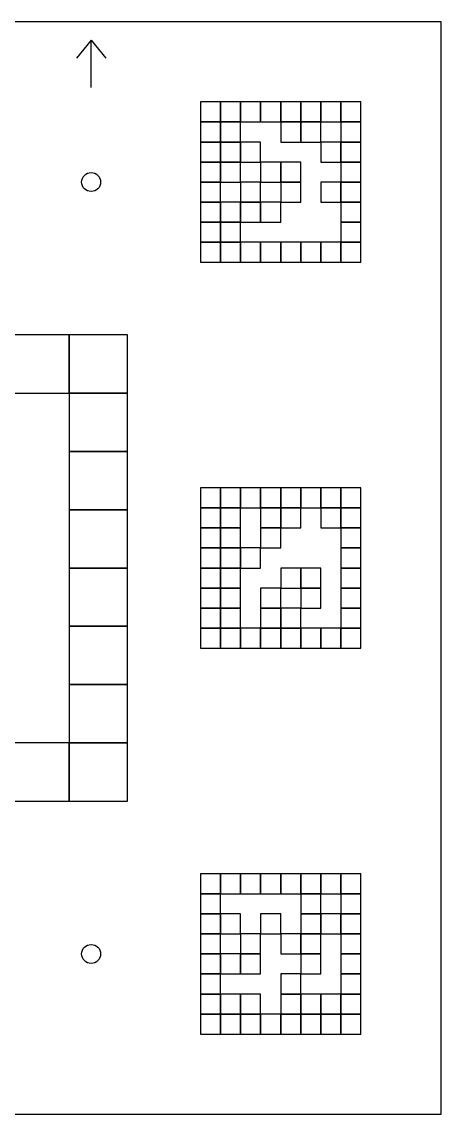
# Model space of a CAD drawing. Extents: x 0 to 1260, y 0 to 1580.
# Drawn here: x 505 to 620, y 960 to 1260 of the extents above; entities that cross this region are included whole.
import ezdxf

# ---------------------------------------------------------------- set-up
doc = ezdxf.new("R2010")
doc.units = 0
for name, color, linetype in [('BLACK_POCKET', 7, 'CONTINUOUS'), ('CUT', 7, 'CONTINUOUS'), ('MOUNT_HOLE', 6, 'CONTINUOUS'), ('ORIENTATION', 7, 'CONTINUOUS')]:
    doc.layers.add(name, color=color, linetype=linetype)

msp = doc.modelspace()

# ---------------------------------------------------------------- linework, layer by layer
at = {"layer": 'BLACK_POCKET'}
for p, q in [((559.5, 1238), (554, 1238)), ((554, 1238), (554, 1232.5)), ((559.5, 1232.5), (559.5, 1238)), ((565, 1238), (559.5, 1238)), ((559.5, 1238), (559.5, 1232.5)), ((565, 1232.5), (565, 1238)), ((570.5, 1238), (565, 1238)), ((565, 1238), (565, 1232.5)), ((570.5, 1232.5), (570.5, 1238)), ((576, 1238), (570.5, 1238)), ((570.5, 1238), (570.5, 1232.5)), ((576, 1232.5), (576, 1238)), ((581.5, 1238), (576, 1238)), ((576, 1238), (576, 1232.5)), ((581.5, 1232.5), (581.5, 1238)), ((587, 1238), (581.5, 1238)), ((581.5, 1238), (581.5, 1232.5)), ((587, 1232.5), (587, 1238)), ((592.5, 1238), (587, 1238)), ((587, 1238), (587, 1232.5)), ((592.5, 1232.5), (592.5, 1238)), ((598, 1238), (592.5, 1238)), ((592.5, 1238), (592.5, 1232.5)), ((598, 1232.5), (598, 1238)), ((554, 1232.5), (559.5, 1232.5)), ((559.5, 1232.5), (554, 1232.5)), ((554, 1232.5), (554, 1227)), ((559.5, 1232.5), (565, 1232.5)), ((559.5, 1227), (559.5, 1232.5)), ((565, 1232.5), (559.5, 1232.5)), ((559.5, 1232.5), (559.5, 1227)), ((565, 1232.5), (570.5, 1232.5)), ((565, 1227), (565, 1232.5)), ((570.5, 1232.5), (576, 1232.5)), ((576, 1232.5), (581.5, 1232.5)), ((581.5, 1232.5), (576, 1232.5)), ((576, 1232.5), (576, 1227)), ((581.5, 1232.5), (587, 1232.5)), ((581.5, 1227), (581.5, 1232.5)), ((587, 1232.5), (581.5, 1232.5)), ((581.5, 1232.5), (581.5, 1227)), ((587, 1232.5), (592.5, 1232.5)), ((587, 1227), (587, 1232.5)), ((592.5, 1232.5), (598, 1232.5)), ((598, 1232.5), (592.5, 1232.5)), ((592.5, 1232.5), (592.5, 1227)), ((598, 1227), (598, 1232.5)), ((554, 1227), (559.5, 1227)), ((559.5, 1227), (554, 1227)), ((554, 1227), (554, 1221.5)), ((559.5, 1227), (565, 1227)), ((559.5, 1221.5), (559.5, 1227)), ((565, 1227), (559.5, 1227)), ((559.5, 1227), (559.5, 1221.5)), ((565, 1221.5), (565, 1227)), ((570.5, 1227), (565, 1227)), ((565, 1227), (565, 1221.5)), ((570.5, 1221.5), (570.5, 1227)), ((576, 1227), (581.5, 1227)), ((581.5, 1227), (587, 1227)), ((592.5, 1227), (587, 1227)), ((587, 1227), (587, 1221.5)), ((592.5, 1227), (598, 1227)), ((592.5, 1221.5), (592.5, 1227)), ((598, 1227), (592.5, 1227)), ((592.5, 1227), (592.5, 1221.5)), ((598, 1221.5), (598, 1227)), ((554, 1221.5), (559.5, 1221.5)), ((559.5, 1221.5), (554, 1221.5)), ((554, 1221.5), (554, 1216)), ((559.5, 1221.5), (565, 1221.5)), ((559.5, 1216), (559.5, 1221.5)), ((565, 1221.5), (559.5, 1221.5)), ((559.5, 1221.5), (559.5, 1216)), ((565, 1221.5), (570.5, 1221.5)), ((565, 1216), (565, 1221.5)), ((576, 1221.5), (570.5, 1221.5)), ((570.5, 1221.5), (570.5, 1216)), ((576, 1216), (576, 1221.5)), ((581.5, 1221.5), (576, 1221.5)), ((576, 1221.5), (576, 1216)), ((581.5, 1216), (581.5, 1221.5)), ((587, 1221.5), (592.5, 1221.5)), ((592.5, 1221.5), (598, 1221.5)), ((598, 1221.5), (592.5, 1221.5)), ((592.5, 1221.5), (592.5, 1216)), ((598, 1216), (598, 1221.5)), ((554, 1216), (559.5, 1216)), ((559.5, 1216), (554, 1216)), ((554, 1216), (554, 1210.5)), ((559.5, 1216), (565, 1216)), ((559.5, 1210.5), (559.5, 1216)), ((570.5, 1216), (565, 1216)), ((565, 1216), (565, 1210.5)), ((570.5, 1216), (576, 1216)), ((570.5, 1210.5), (570.5, 1216)), ((576, 1216), (581.5, 1216)), ((581.5, 1216), (576, 1216)), ((576, 1216), (576, 1210.5)), ((581.5, 1210.5), (581.5, 1216)), ((592.5, 1216), (587, 1216)), ((587, 1216), (587, 1210.5)), ((592.5, 1216), (598, 1216)), ((592.5, 1210.5), (592.5, 1216)), ((598, 1216), (592.5, 1216)), ((592.5, 1216), (592.5, 1210.5)), ((598, 1210.5), (598, 1216)), ((554, 1210.5), (559.5, 1210.5)), ((559.5, 1210.5), (554, 1210.5)), ((554, 1210.5), (554, 1205)), ((559.5, 1205), (559.5, 1210.5)), ((565, 1210.5), (559.5, 1210.5)), ((559.5, 1210.5), (559.5, 1205)), ((565, 1210.5), (570.5, 1210.5)), ((565, 1205), (565, 1210.5)), ((570.5, 1210.5), (565, 1210.5)), ((565, 1210.5), (565, 1205)), ((570.5, 1205), (570.5, 1210.5)), ((576, 1210.5), (570.5, 1210.5)), ((570.5, 1210.5), (570.5, 1205)), ((576, 1210.5), (581.5, 1210.5)), ((576, 1205), (576, 1210.5)), ((587, 1210.5), (592.5, 1210.5)), ((592.5, 1210.5), (598, 1210.5)), ((598, 1210.5), (592.5, 1210.5)), ((592.5, 1210.5), (592.5, 1205)), ((598, 1205), (598, 1210.5)), ((554, 1205), (559.5, 1205)), ((559.5, 1205), (554, 1205)), ((554, 1205), (554, 1199.5)), ((559.5, 1205), (565, 1205)), ((559.5, 1199.5), (559.5, 1205)), ((565, 1205), (559.5, 1205)), ((559.5, 1205), (559.5, 1199.5)), ((565, 1205), (570.5, 1205)), ((565, 1199.5), (565, 1205)), ((570.5, 1205), (576, 1205)), ((592.5, 1205), (598, 1205)), ((598, 1205), (592.5, 1205)), ((592.5, 1205), (592.5, 1199.5)), ((598, 1199.5), (598, 1205)), ((554, 1199.5), (559.5, 1199.5)), ((559.5, 1199.5), (554, 1199.5)), ((554, 1199.5), (554, 1194)), ((559.5, 1199.5), (565, 1199.5)), ((559.5, 1194), (559.5, 1199.5)), ((565, 1199.5), (559.5, 1199.5)), ((559.5, 1199.5), (559.5, 1194)), ((565, 1194), (565, 1199.5)), ((570.5, 1199.5), (565, 1199.5)), ((565, 1199.5), (565, 1194)), ((570.5, 1194), (570.5, 1199.5)), ((576, 1199.5), (570.5, 1199.5)), ((570.5, 1199.5), (570.5, 1194)), ((576, 1194), (576, 1199.5)), ((581.5, 1199.5), (576, 1199.5)), ((576, 1199.5), (576, 1194)), ((581.5, 1194), (581.5, 1199.5)), ((587, 1199.5), (581.5, 1199.5)), ((581.5, 1199.5), (581.5, 1194)), ((587, 1194), (587, 1199.5)), ((592.5, 1199.5), (587, 1199.5)), ((587, 1199.5), (587, 1194)), ((592.5, 1199.5), (598, 1199.5)), ((592.5, 1194), (592.5, 1199.5)), ((598, 1199.5), (592.5, 1199.5)), ((592.5, 1199.5), (592.5, 1194)), ((598, 1194), (598, 1199.5)), ((554, 1194), (559.5, 1194)), ((559.5, 1194), (565, 1194)), ((565, 1194), (570.5, 1194)), ((570.5, 1194), (576, 1194)), ((576, 1194), (581.5, 1194)), ((581.5, 1194), (587, 1194)), ((587, 1194), (592.5, 1194)), ((592.5, 1194), (598, 1194)), ((518, 1174), (502, 1174)), ((518, 1158), (518, 1174)), ((534, 1174), (518, 1174)), ((518, 1174), (518, 1158)), ((534, 1158), (534, 1174)), ((502, 1158), (518, 1158)), ((518, 1158), (534, 1158)), ((534, 1158), (518, 1158)), ((518, 1158), (518, 1142)), ((534, 1142), (534, 1158)), ((518, 1142), (534, 1142)), ((534, 1142), (518, 1142)), ((518, 1142), (518, 1126)), ((534, 1126), (534, 1142)), ((559.5, 1132), (554, 1132)), ((554, 1132), (554, 1126.5)), ((559.5, 1126.5), (559.5, 1132)), ((565, 1132), (559.5, 1132)), ((559.5, 1132), (559.5, 1126.5)), ((565, 1126.5), (565, 1132)), ((570.5, 1132), (565, 1132)), ((565, 1132), (565, 1126.5)), ((570.5, 1126.5), (570.5, 1132)), ((576, 1132), (570.5, 1132)), ((570.5, 1132), (570.5, 1126.5)), ((576, 1126.5), (576, 1132)), ((581.5, 1132), (576, 1132)), ((576, 1132), (576, 1126.5)), ((581.5, 1126.5), (581.5, 1132)), ((587, 1132), (581.5, 1132)), ((581.5, 1132), (581.5, 1126.5)), ((587, 1126.5), (587, 1132)), ((592.5, 1132), (587, 1132)), ((587, 1132), (587, 1126.5)), ((592.5, 1126.5), (592.5, 1132)), ((598, 1132), (592.5, 1132)), ((592.5, 1132), (592.5, 1126.5)), ((598, 1126.5), (598, 1132)), ((518, 1126), (534, 1126)), ((534, 1126), (518, 1126)), ((518, 1126), (518, 1110)), ((534, 1110), (534, 1126)), ((554, 1126.5), (559.5, 1126.5)), ((559.5, 1126.5), (554, 1126.5)), ((554, 1126.5), (554, 1121)), ((559.5, 1126.5), (565, 1126.5)), ((559.5, 1121), (559.5, 1126.5)), ((565, 1126.5), (559.5, 1126.5)), ((559.5, 1126.5), (559.5, 1121)), ((565, 1126.5), (570.5, 1126.5)), ((565, 1121), (565, 1126.5)), ((570.5, 1126.5), (576, 1126.5)), ((576, 1126.5), (570.5, 1126.5)), ((570.5, 1126.5), (570.5, 1121)), ((576, 1126.5), (581.5, 1126.5)), ((576, 1121), (576, 1126.5)), ((581.5, 1126.5), (576, 1126.5)), ((576, 1126.5), (576, 1121)), ((581.5, 1126.5), (587, 1126.5)), ((581.5, 1121), (581.5, 1126.5)), ((587, 1126.5), (592.5, 1126.5)), ((592.5, 1126.5), (587, 1126.5)), ((587, 1126.5), (587, 1121)), ((592.5, 1126.5), (598, 1126.5)), ((592.5, 1121), (592.5, 1126.5)), ((598, 1126.5), (592.5, 1126.5)), ((592.5, 1126.5), (592.5, 1121)), ((598, 1121), (598, 1126.5)), ((554, 1121), (559.5, 1121)), ((559.5, 1121), (554, 1121)), ((554, 1121), (554, 1115.5)), ((559.5, 1121), (565, 1121)), ((559.5, 1115.5), (559.5, 1121)), ((565, 1121), (559.5, 1121)), ((559.5, 1121), (559.5, 1115.5)), ((565, 1115.5), (565, 1121)), ((570.5, 1121), (576, 1121)), ((576, 1121), (570.5, 1121)), ((570.5, 1121), (570.5, 1115.5)), ((576, 1121), (581.5, 1121)), ((576, 1115.5), (576, 1121)), ((587, 1121), (592.5, 1121)), ((592.5, 1121), (598, 1121)), ((598, 1121), (592.5, 1121)), ((592.5, 1121), (592.5, 1115.5)), ((598, 1115.5), (598, 1121)), ((554, 1115.5), (559.5, 1115.5)), ((559.5, 1115.5), (554, 1115.5)), ((554, 1115.5), (554, 1110)), ((559.5, 1115.5), (565, 1115.5)), ((559.5, 1110), (559.5, 1115.5)), ((565, 1115.5), (559.5, 1115.5)), ((559.5, 1115.5), (559.5, 1110)), ((565, 1110), (565, 1115.5)), ((570.5, 1115.5), (565, 1115.5)), ((565, 1115.5), (565, 1110)), ((570.5, 1115.5), (576, 1115.5)), ((570.5, 1110), (570.5, 1115.5)), ((592.5, 1115.5), (598, 1115.5)), ((598, 1115.5), (592.5, 1115.5)), ((592.5, 1115.5), (592.5, 1110)), ((598, 1110), (598, 1115.5)), ((518, 1110), (534, 1110)), ((534, 1110), (518, 1110)), ((518, 1110), (518, 1094)), ((534, 1094), (534, 1110)), ((554, 1110), (559.5, 1110)), ((559.5, 1110), (554, 1110)), ((554, 1110), (554, 1104.5)), ((559.5, 1110), (565, 1110)), ((559.5, 1104.5), (559.5, 1110)), ((565, 1110), (559.5, 1110)), ((559.5, 1110), (559.5, 1104.5)), ((565, 1110), (570.5, 1110)), ((565, 1104.5), (565, 1110)), ((581.5, 1110), (576, 1110)), ((576, 1110), (576, 1104.5)), ((581.5, 1104.5), (581.5, 1110)), ((587, 1110), (581.5, 1110)), ((581.5, 1110), (581.5, 1104.5)), ((587, 1104.5), (587, 1110)), ((592.5, 1110), (598, 1110)), ((598, 1110), (592.5, 1110)), ((592.5, 1110), (592.5, 1104.5)), ((598, 1104.5), (598, 1110)), ((554, 1104.5), (559.5, 1104.5)), ((559.5, 1104.5), (554, 1104.5)), ((554, 1104.5), (554, 1099)), ((559.5, 1104.5), (565, 1104.5)), ((559.5, 1099), (559.5, 1104.5)), ((565, 1104.5), (559.5, 1104.5)), ((559.5, 1104.5), (559.5, 1099)), ((565, 1099), (565, 1104.5)), ((576, 1104.5), (570.5, 1104.5)), ((570.5, 1104.5), (570.5, 1099)), ((576, 1104.5), (581.5, 1104.5)), ((576, 1099), (576, 1104.5)), ((581.5, 1104.5), (587, 1104.5)), ((587, 1104.5), (581.5, 1104.5)), ((581.5, 1104.5), (581.5, 1099)), ((587, 1099), (587, 1104.5)), ((592.5, 1104.5), (598, 1104.5)), ((598, 1104.5), (592.5, 1104.5)), ((592.5, 1104.5), (592.5, 1099)), ((598, 1099), (598, 1104.5)), ((554, 1099), (559.5, 1099)), ((559.5, 1099), (554, 1099)), ((554, 1099), (554, 1093.5)), ((559.5, 1099), (565, 1099)), ((559.5, 1093.5), (559.5, 1099)), ((565, 1099), (559.5, 1099)), ((559.5, 1099), (559.5, 1093.5)), ((565, 1093.5), (565, 1099)), ((570.5, 1099), (576, 1099)), ((576, 1099), (570.5, 1099)), ((570.5, 1099), (570.5, 1093.5)), ((576, 1093.5), (576, 1099)), ((581.5, 1099), (576, 1099)), ((576, 1099), (576, 1093.5)), ((581.5, 1099), (587, 1099)), ((581.5, 1093.5), (581.5, 1099)), ((592.5, 1099), (598, 1099)), ((598, 1099), (592.5, 1099)), ((592.5, 1099), (592.5, 1093.5)), ((598, 1093.5), (598, 1099)), ((518, 1094), (534, 1094)), ((534, 1094), (518, 1094)), ((518, 1094), (518, 1078)), ((534, 1078), (534, 1094)), ((554, 1093.5), (559.5, 1093.5)), ((559.5, 1093.5), (554, 1093.5)), ((554, 1093.5), (554, 1088)), ((559.5, 1093.5), (565, 1093.5)), ((559.5, 1088), (559.5, 1093.5)), ((565, 1093.5), (559.5, 1093.5)), ((559.5, 1093.5), (559.5, 1088)), ((565, 1088), (565, 1093.5)), ((570.5, 1093.5), (565, 1093.5)), ((565, 1093.5), (565, 1088)), ((570.5, 1093.5), (576, 1093.5)), ((570.5, 1088), (570.5, 1093.5)), ((576, 1093.5), (570.5, 1093.5)), ((570.5, 1093.5), (570.5, 1088)), ((576, 1093.5), (581.5, 1093.5)), ((576, 1088), (576, 1093.5)), ((581.5, 1093.5), (576, 1093.5)), ((576, 1093.5), (576, 1088)), ((581.5, 1088), (581.5, 1093.5)), ((587, 1093.5), (581.5, 1093.5)), ((581.5, 1093.5), (581.5, 1088)), ((587, 1088), (587, 1093.5)), ((592.5, 1093.5), (587, 1093.5)), ((587, 1093.5), (587, 1088)), ((592.5, 1093.5), (598, 1093.5)), ((592.5, 1088), (592.5, 1093.5)), ((598, 1093.5), (592.5, 1093.5)), ((592.5, 1093.5), (592.5, 1088)), ((598, 1088), (598, 1093.5)), ((554, 1088), (559.5, 1088)), ((559.5, 1088), (565, 1088)), ((565, 1088), (570.5, 1088)), ((570.5, 1088), (576, 1088)), ((576, 1088), (581.5, 1088)), ((581.5, 1088), (587, 1088)), ((587, 1088), (592.5, 1088)), ((592.5, 1088), (598, 1088)), ((518, 1078), (534, 1078)), ((534, 1078), (518, 1078)), ((518, 1078), (518, 1062)), ((534, 1062), (534, 1078)), ((518, 1062), (502, 1062)), ((518, 1062), (534, 1062)), ((518, 1046), (518, 1062)), ((534, 1062), (518, 1062)), ((518, 1062), (518, 1046)), ((534, 1046), (534, 1062)), ((502, 1046), (518, 1046)), ((518, 1046), (534, 1046)), ((559.5, 1026), (554, 1026)), ((554, 1026), (554, 1020.5)), ((559.5, 1020.5), (559.5, 1026)), ((565, 1026), (559.5, 1026)), ((559.5, 1026), (559.5, 1020.5)), ((565, 1020.5), (565, 1026)), ((570.5, 1026), (565, 1026)), ((565, 1026), (565, 1020.5)), ((570.5, 1020.5), (570.5, 1026)), ((576, 1026), (570.5, 1026)), ((570.5, 1026), (570.5, 1020.5)), ((576, 1020.5), (576, 1026)), ((581.5, 1026), (576, 1026)), ((576, 1026), (576, 1020.5)), ((581.5, 1020.5), (581.5, 1026)), ((587, 1026), (581.5, 1026)), ((581.5, 1026), (581.5, 1020.5)), ((587, 1020.5), (587, 1026)), ((592.5, 1026), (587, 1026)), ((587, 1026), (587, 1020.5)), ((592.5, 1020.5), (592.5, 1026)), ((598, 1026), (592.5, 1026)), ((592.5, 1026), (592.5, 1020.5)), ((598, 1020.5), (598, 1026)), ((554, 1020.5), (559.5, 1020.5)), ((559.5, 1020.5), (554, 1020.5)), ((554, 1020.5), (554, 1015)), ((559.5, 1020.5), (565, 1020.5)), ((559.5, 1015), (559.5, 1020.5)), ((565, 1020.5), (570.5, 1020.5)), ((570.5, 1020.5), (576, 1020.5)), ((576, 1020.5), (581.5, 1020.5)), ((581.5, 1020.5), (587, 1020.5)), ((587, 1020.5), (581.5, 1020.5)), ((581.5, 1020.5), (581.5, 1015)), ((587, 1020.5), (592.5, 1020.5)), ((587, 1015), (587, 1020.5)), ((592.5, 1020.5), (598, 1020.5)), ((598, 1020.5), (592.5, 1020.5)), ((592.5, 1020.5), (592.5, 1015)), ((598, 1015), (598, 1020.5)), ((554, 1015), (559.5, 1015)), ((559.5, 1015), (554, 1015)), ((554, 1015), (554, 1009.5)), ((559.5, 1009.5), (559.5, 1015)), ((565, 1015), (559.5, 1015)), ((559.5, 1015), (559.5, 1009.5)), ((565, 1009.5), (565, 1015)), ((576, 1015), (570.5, 1015)), ((570.5, 1015), (570.5, 1009.5)), ((576, 1009.5), (576, 1015)), ((581.5, 1015), (587, 1015)), ((587, 1015), (581.5, 1015)), ((581.5, 1015), (581.5, 1009.5)), ((587, 1009.5), (587, 1015)), ((592.5, 1015), (587, 1015)), ((587, 1015), (587, 1009.5)), ((592.5, 1015), (598, 1015)), ((592.5, 1009.5), (592.5, 1015)), ((598, 1015), (592.5, 1015)), ((592.5, 1015), (592.5, 1009.5)), ((598, 1009.5), (598, 1015)), ((554, 1009.5), (559.5, 1009.5)), ((559.5, 1009.5), (554, 1009.5)), ((554, 1009.5), (554, 1004)), ((559.5, 1009.5), (565, 1009.5)), ((559.5, 1004), (559.5, 1009.5)), ((570.5, 1009.5), (565, 1009.5)), ((565, 1009.5), (565, 1004)), ((570.5, 1009.5), (576, 1009.5)), ((570.5, 1004), (570.5, 1009.5)), ((581.5, 1009.5), (576, 1009.5)), ((576, 1009.5), (576, 1004)), ((581.5, 1009.5), (587, 1009.5)), ((581.5, 1004), (581.5, 1009.5)), ((587, 1009.5), (581.5, 1009.5)), ((581.5, 1009.5), (581.5, 1004)), ((587, 1009.5), (592.5, 1009.5)), ((587, 1004), (587, 1009.5)), ((592.5, 1009.5), (598, 1009.5)), ((598, 1009.5), (592.5, 1009.5)), ((592.5, 1009.5), (592.5, 1004)), ((598, 1004), (598, 1009.5)), ((554, 1004), (559.5, 1004)), ((559.5, 1004), (554, 1004)), ((554, 1004), (554, 998.5)), ((559.5, 998.5), (559.5, 1004)), ((565, 1004), (559.5, 1004)), ((559.5, 1004), (559.5, 998.5)), ((565, 1004), (570.5, 1004)), ((565, 998.5), (565, 1004)), ((570.5, 1004), (565, 1004)), ((565, 1004), (565, 998.5)), ((570.5, 998.5), (570.5, 1004)), ((576, 1004), (581.5, 1004)), ((581.5, 1004), (587, 1004)), ((587, 1004), (581.5, 1004)), ((581.5, 1004), (581.5, 998.5)), ((587, 998.5), (587, 1004)), ((592.5, 1004), (598, 1004)), ((598, 1004), (592.5, 1004)), ((592.5, 1004), (592.5, 998.5)), ((598, 998.5), (598, 1004)), ((554, 998.5), (559.5, 998.5)), ((559.5, 998.5), (554, 998.5)), ((554, 998.5), (554, 993)), ((559.5, 998.5), (565, 998.5)), ((559.5, 993), (559.5, 998.5)), ((565, 998.5), (570.5, 998.5)), ((581.5, 998.5), (576, 998.5)), ((576, 998.5), (576, 993)), ((581.5, 998.5), (587, 998.5)), ((581.5, 993), (581.5, 998.5)), ((592.5, 998.5), (598, 998.5)), ((598, 998.5), (592.5, 998.5)), ((592.5, 998.5), (592.5, 993)), ((598, 993), (598, 998.5)), ((554, 993), (559.5, 993)), ((559.5, 993), (554, 993)), ((554, 993), (554, 987.5)), ((559.5, 987.5), (559.5, 993)), ((565, 993), (559.5, 993)), ((559.5, 993), (559.5, 987.5)), ((565, 987.5), (565, 993)), ((570.5, 993), (565, 993)), ((565, 993), (565, 987.5)), ((570.5, 987.5), (570.5, 993)), ((576, 993), (581.5, 993)), ((581.5, 993), (576, 993)), ((576, 993), (576, 987.5)), ((581.5, 987.5), (581.5, 993)), ((587, 993), (581.5, 993)), ((581.5, 993), (581.5, 987.5)), ((587, 987.5), (587, 993)), ((592.5, 993), (587, 993)), ((587, 993), (587, 987.5)), ((592.5, 993), (598, 993)), ((592.5, 987.5), (592.5, 993)), ((598, 993), (592.5, 993)), ((592.5, 993), (592.5, 987.5)), ((598, 987.5), (598, 993)), ((554, 987.5), (559.5, 987.5)), ((559.5, 987.5), (554, 987.5)), ((554, 987.5), (554, 982)), ((559.5, 987.5), (565, 987.5)), ((559.5, 982), (559.5, 987.5)), ((565, 987.5), (559.5, 987.5)), ((559.5, 987.5), (559.5, 982)), ((565, 987.5), (570.5, 987.5)), ((565, 982), (565, 987.5)), ((570.5, 987.5), (565, 987.5)), ((565, 987.5), (565, 982)), ((570.5, 982), (570.5, 987.5)), ((576, 987.5), (570.5, 987.5)), ((570.5, 987.5), (570.5, 982)), ((576, 987.5), (581.5, 987.5)), ((576, 982), (576, 987.5)), ((581.5, 987.5), (576, 987.5)), ((576, 987.5), (576, 982)), ((581.5, 987.5), (587, 987.5)), ((581.5, 982), (581.5, 987.5)), ((587, 987.5), (581.5, 987.5)), ((581.5, 987.5), (581.5, 982)), ((587, 987.5), (592.5, 987.5)), ((587, 982), (587, 987.5)), ((592.5, 987.5), (587, 987.5)), ((587, 987.5), (587, 982)), ((592.5, 987.5), (598, 987.5)), ((592.5, 982), (592.5, 987.5)), ((598, 987.5), (592.5, 987.5)), ((592.5, 987.5), (592.5, 982)), ((598, 982), (598, 987.5)), ((554, 982), (559.5, 982)), ((559.5, 982), (565, 982)), ((565, 982), (570.5, 982)), ((570.5, 982), (576, 982)), ((576, 982), (581.5, 982)), ((581.5, 982), (587, 982)), ((587, 982), (592.5, 982)), ((592.5, 982), (598, 982))]:
    msp.add_line(p, q, dxfattribs=at)
at = {"layer": 'CUT'}
for p, q in [((620, 1260), (320, 1260)), ((620, 960), (620, 1260)), ((320, 960), (620, 960))]:
    msp.add_line(p, q, dxfattribs=at)
at = {"layer": 'MOUNT_HOLE'}
for centre in [(524, 1216), (524, 1004)]:
    msp.add_circle(centre, 2.6, dxfattribs=at)
at = {"layer": 'ORIENTATION'}
for p, q in [((524, 1255), (520, 1250)), ((524, 1242), (524, 1255)), ((524, 1255), (528, 1250))]:
    msp.add_line(p, q, dxfattribs=at)

doc.saveas('drawing.dxf')
